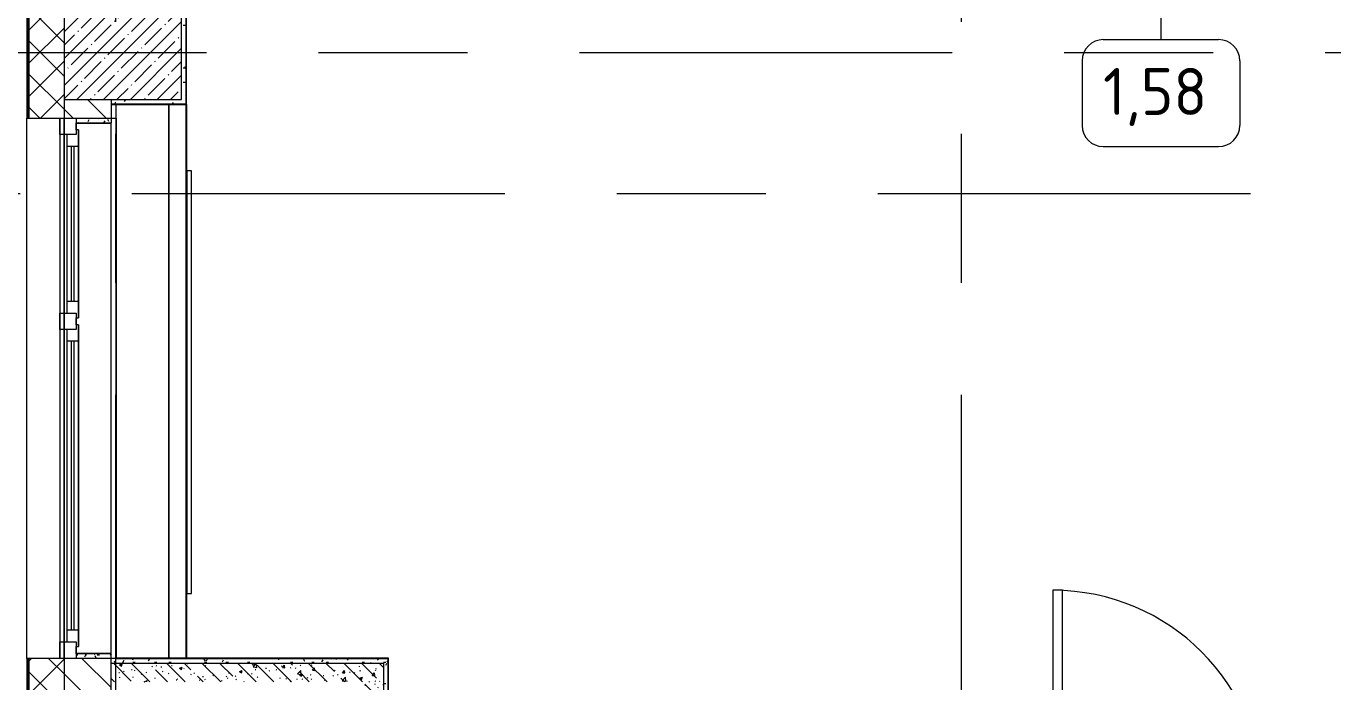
# Model space of a CAD drawing. Header units: millimetres. Extents: x 957 to 217451, y -8553 to 29000.
# Drawn here: x 29222 to 34785, y 8420 to 11212 of the extents above; entities that cross this region are included whole.
import ezdxf

# ---------------------------------------------------------------- set-up
doc = ezdxf.new("R2010")
doc.units = ezdxf.units.MM
doc.linetypes.add('Осевая', pattern=[3175, 635, -476.25, 1587.5, -476.25])
for name, color, linetype, lineweight in [('A-ANNO-DIMS', 7, 'Continuous', 9), ('A-ANNO-DIMS-100', 7, 'Continuous', 9), ('A-DETL-GENF', 7, 'Continuous', 9), ('A-GLAZ', 7, 'Continuous', 9), ('A-GLAZ-1', 7, 'Continuous', 13), ('A-WALL', 7, 'Continuous', 9), ('I-FURN-IDEN', 7, 'Continuous', 9), ('I-WALL', 7, 'Continuous', 9), ('S-COLS', 7, 'Continuous', 9), ('Знаки', 7, 'Continuous', 9), ('Оси-2', 7, 'Осевая', 9)]:
    doc.layers.add(name, color=color, linetype=linetype, lineweight=lineweight)
for name, color, linetype, lineweight, true_color in [('A-DOOR-1', 7, 'Continuous', 9, 0xc0c0c0), ('A-WALL-1', 9, 'Continuous', 9, 0x808080), ('A-WALL-FNSH-1', 9, 'Continuous', 9, 0x808080)]:
    doc.layers.add(name, color=color, linetype=linetype, lineweight=lineweight, true_color=true_color)
doc.styles.add('GOST Common_4', font='GOST_Common.ttf', dxfattribs={"height": 200})
doc.styles.add('ISOCPEUR_2', font='isocpeur.ttf', dxfattribs={"width": 0.9, "height": 250})
doc.dimstyles.new('ISO-2_5_0_9К_БОЛЬШОЙ', dxfattribs={"dimscale": 304.8, "dimtxt": 248.995294, "dimasz": 0.492126, "dimexe": 0.393701, "dimexo": 0.984252, "dimgap": 0, "dimtad": 1, "dimdec": 0, "dimrnd": 10, "dimzin": 0, "dimdsep": 46, "dimtxsty": 'ISOCPEUR_2', "dimblk1": 'OBLIQUE', "dimblk2": 'OBLIQUE', "dimsah": 1, "dimcen": 0.09, "dimdle": 0.393701, "dimazin": 0, "dimtfac": 1, "dimtdec": 4, "dimtix": 1, "dimtmove": 0, "dimatfit": 3, "dimfxl": 1, "dimtvp": 1, "dimtolj": 1, "dimtzin": 0, "dimarcsym": 2})
pattern_1 = [(135, (29493.17, 0), (-75.4342, -75.4342), [106.68, -17.78, 3.556, -17.78]), (135, (29493.17, 75.39), (-75.4342, -75.4342), []), (50, (29493.17, 0), (127.5292, -11.1576), [13.335, -146.685]), (355, (29493.17, 0), (-24.6697, 133.74), [10.668, -117.348]), (100.451, (29503.8, -0.93), (102.8597, 122.5818), [11.333, -124.663]), (46.184, (29493.17, 35.56), (189.7552, -29.4304), [20.002, -220.027]), (96.636, (29508.99, 33.1), (166.182, 173.1996), [17, -186.995]), (351.184, (29493.17, 35.56), (166.184, 173.1976), [16.002, -176.022]), (21, (29510.95, 26.67), (106.1303, -71.586), [13.335, -146.685]), (326, (29510.95, 26.67), (43.2619, 128.9318), [10.668, -117.348]), (71.451, (29519.8, 20.7), (149.392, 57.345), [11.333, -124.663]), (37.5, (29493.174, 0), (2.16223, 59.18836), [3.353, -112.573, 3.353, -115.773, -117.792]), (37.5, (29493.174, 0), (2.16223, 59.18836), [-235.052, 3.353, -114.44]), (7.5, (29493.174, 0), (46.77386, 70.12615), [3.353, -64.567, 3.353, -109.906, -44.894]), (7.5, (29493.174, 0), (46.77386, 70.12615), [-181.178, 3.353, -41.542]), (327.5, (29453.525, 0), (94.91367, -4.0101), [3.353, -41.097, 3.353, -135.331, -184.023]), (327.5, (29453.525, 0), (94.91367, -4.0101), [-183.134, 3.353, -180.67]), (317.5, (29435.745, 0), (103.6906, 17.7988), [3.353, -54.432, 3.353, -88.748, -130.683]), (317.5, (29435.745, 0), (103.6906, 17.7988), [-149.885, 3.353, -127.33])]
pattern_2 = [(0, (29493.174, 0), (121.92, 30.48), [10.058, -81.382, 10.058, -81.382, -487.68]), (0, (29493.174, 0), (121.92, 30.48), [-182.88, 10.058, -172.822, 10.058, -81.382, -213.36]), (0, (29493.174, 0), (121.92, 30.48), [-457.2, 10.058, -50.902, 10.058, -142.342]), (120, (29538.894, 15.24), (-87.356454, 90.34582), [10.058, -81.382, 10.058, -81.382, -487.68]), (120, (29538.894, 15.24), (-87.356454, 90.34582), [-182.88, 10.058, -172.822, 10.058, -81.382, -213.36]), (120, (29538.894, 15.24), (-87.356454, 90.34582), [-457.2, 10.058, -50.902, 10.058, -142.342]), (240, (29554.134, 76.2), (-34.563546, -120.82582), [10.058, -81.382, 10.058, -81.382, -487.68]), (240, (29554.134, 76.2), (-34.563546, -120.82582), [-182.88, 10.058, -172.822, 10.058, -81.382, -213.36]), (240, (29554.134, 76.2), (-34.563546, -120.82582), [-457.2, 10.058, -50.902, 10.058, -142.342])]

# ---------------------------------------------------------------- blocks, each defined once
blk = doc.blocks.new('120_Окно_СКБ_2Ст - 120_Окно_СКБ_2Ст 2300х2500 _мал створка справа_-22272277-План расстановки мебели и оборудования 3 этажа в осях 1-12')
at = {"layer": 'A-GLAZ'}
for p, q in [((1150, -57), (-1150, -57)), ((-1030, -107), (200, -107)), ((370, -107), (1030, -107)), ((-1130, -127), (-1100, -127)), ((200, -117), (-1030, -117)), ((270, -127), (300, -127)), ((1030, -117), (370, -117)), ((1100, -127), (1130, -127))]:
    blk.add_line(p, q, dxfattribs=at)
at = {"layer": 'A-GLAZ-1'}
for p, q in [((-1150, -127), (-1150, -57)), ((-1150, -57), (-1080, -57)), ((-1080, -57), (-1080, -127)), ((250, -87), (-1080, -87)), ((-1080, -87), (-1080, -127)), ((-1030, -137), (-1030, -87)), ((200, -137), (200, -87)), ((250, -127), (250, -57)), ((250, -57), (320, -57)), ((250, -127), (250, -87)), ((320, -57), (320, -127)), ((1080, -87), (320, -87)), ((320, -87), (320, -127)), ((370, -137), (370, -87)), ((1030, -137), (1030, -87)), ((1080, -127), (1080, -57)), ((1080, -57), (1150, -57)), ((1080, -127), (1080, -87)), ((1150, -57), (1150, -127)), ((-1080, -127), (-1150, -127)), ((-1080, -127), (-1100, -127)), ((-1100, -127), (-1100, -137)), ((-1100, -137), (270, -137)), ((270, -137), (-1100, -137)), ((320, -127), (250, -127)), ((270, -127), (250, -127)), ((270, -137), (270, -127)), ((320, -127), (300, -127)), ((300, -127), (300, -137)), ((300, -137), (1100, -137)), ((1100, -137), (300, -137)), ((1150, -127), (1080, -127)), ((1100, -127), (1080, -127)), ((1100, -137), (1100, -127))]:
    blk.add_line(p, q, dxfattribs=at)
blk = doc.blocks.new('BSC_Колонна _Прямоугольная - 500х500-V44-План расстановки мебели и оборудования 3 этажа в осях 1-12')
at = {"layer": 'S-COLS'}
h = blk.add_hatch(dxfattribs=at)
h.set_pattern_fill('FP_32', color=256, style=0, pattern_type=2)
h.set_pattern_definition([(45, (-140, -11150), (-57.0246, 57.0246), []), (45, (-82.975, -11150), (-57.0246, 57.0246), [100.806, -20.161, 3.353, -16.808])])
h.paths.add_polyline_path([(-61.4, -250), (250, -250), (250, 250), (-250, 250), (-250, -250)])
for p, q in [((250, 250), (-250, 250)), ((-250, 250), (-250, -250)), ((250, -250), (250, 250)), ((-250, -250), (250, -250))]:
    blk.add_line(p, q, dxfattribs=at)
blk = doc.blocks.new('Съемный металлический экран с перфорацией - E1-31419150-План расстановки мебели и оборудования 3 этажа в осях 1-12')
at = {"layer": 'Знаки'}
for p, q in [((1800, 20), (0, 20)), ((0, 20), (0, 0)), ((0, 0), (1800, 0)), ((1800, 0), (1800, 20))]:
    blk.add_line(p, q, dxfattribs=at)
blk = doc.blocks.new('Дверь_Витражная_остекление_ - ДВН_ДАО_Главный вход_1200 в свету-31742133-План расстановки мебели и оборудования 3 этажа в осях 1-12')
at = {"layer": 'A-DETL-GENF'}
for p, q in [((-607.5, 925), (-647.5, 925)), ((-647.5, 925), (-647.5, 35)), ((-607.5, 30), (-607.5, 925)), ((647.5, 430), (607.5, 430)), ((607.5, 430), (607.5, 30)), ((647.5, 35), (647.5, 430)), ((-647.5, 30), (-607.5, 30)), ((-592.5, 30), (-647.5, 30)), ((-592.5, -40), (-592.5, 30)), ((592.5, -40), (592.5, 30)), ((592.5, 30), (647.5, 30)), ((607.5, 30), (647.5, 30)), ((-647.5, -35), (-647.5, -40)), ((-647.5, -40), (-592.5, -40)), ((647.5, -40), (592.5, -40)), ((647.5, -35), (647.5, -40))]:
    blk.add_line(p, q, dxfattribs=at)
at = {"layer": 'A-DOOR-1'}
for p, q in [((-647.5, 925), (-647.5, 35)), ((647.5, 430), (647.5, 35))]:
    blk.add_line(p, q, dxfattribs=at)
for centre, radius, start, end in [((-647.5, 30), 895, 360, 90), ((647.5, 30), 400, 90, 180)]:
    blk.add_arc(centre, radius, start, end, dxfattribs=at)
blk = doc.blocks.new('Зашивка приборов отопления36 - Зашивка приборов отопления-33324807-План расстановки мебели и оборудования 3 этажа в осях 1-12')
at = {"layer": 'A-WALL'}
for p, q in [((36488.8, 26793.4), (34188.8, 26793.4)), ((34188.8, 26567.4), (36548.8, 26567.4)), ((36545.1, 26567.4), (34188.8, 26567.4)), ((36545.1, 26492.4), (36545.1, 26567.4)), ((34188.8, 26492.4), (36545.1, 26492.4))]:
    blk.add_line(p, q, dxfattribs=at)
blk = doc.blocks.new('DIMBLOCK21-План расстановки мебели и оборудования 3 этажа в осях 1-12')
at = {"layer": 'A-ANNO-DIMS-100', "lineweight": 20}
for p, q in [((26275.7, 11100), (26200.7, 11175)), ((26275.7, 11100), (26350.7, 11025)), ((26275.7, 10500), (26200.7, 10575)), ((26275.7, 10500), (26350.7, 10425))]:
    blk.add_line(p, q, dxfattribs=at)
at = {"layer": 'A-ANNO-DIMS-100'}
for p, q in [((26081.7, 11100), (26395.7, 11100)), ((26275.7, 11100), (26081.7, 11100)), ((26275.7, 11100), (26275.7, 10500)), ((29008.7, 10500), (26155.7, 10500)), ((26275.7, 10500), (29008.7, 10500))]:
    blk.add_line(p, q, dxfattribs=at)
at = {"layer": 'A-ANNO-DIMS-100', "color": 0, "insert": (25949, 10563), "char_height": 250, "width": 568.858, "attachment_point": 1, "rotation": 90, "line_spacing_factor": 1.149209, "style": 'ISOCPEUR_2'}
blk.add_mtext('600', dxfattribs=at)
blk = doc.blocks.new('_Oblique')
at = {"color": 0, "linetype": 'ByBlock', "lineweight": -2}
blk.add_line((-0.5, -0.5), (0.5, 0.5), dxfattribs=at)
blk = doc.blocks.new('DIMBLOCK22-План расстановки мебели и оборудования 3 этажа в осях 1-12')
at = {"layer": 'A-ANNO-DIMS-100', "lineweight": 20}
for p, q in [((26275.7, 10500), (26200.7, 10575)), ((26275.7, 10500), (26350.7, 10425)), ((26275.7, 7800), (26200.7, 7875)), ((26275.7, 7800), (26350.7, 7725))]:
    blk.add_line(p, q, dxfattribs=at)
at = {"layer": 'A-ANNO-DIMS-100'}
for p, q in [((29008.7, 10500), (26155.7, 10500)), ((26275.7, 10500), (26275.7, 7800)), ((26275.7, 10500), (29008.7, 10500)), ((26081.7, 7800), (26395.7, 7800)), ((26275.7, 7800), (26081.7, 7800))]:
    blk.add_line(p, q, dxfattribs=at)
at = {"layer": 'A-ANNO-DIMS-100', "color": 0, "insert": (25949, 8834), "char_height": 250, "width": 758.478, "attachment_point": 1, "rotation": 90, "line_spacing_factor": 1.149209, "style": 'ISOCPEUR_2'}
blk.add_mtext('2700', dxfattribs=at)
blk = doc.blocks.new('Марка_Мебель - В прямоуг_Balcon_Марка-25523697-План расстановки мебели и оборудования 3 этажа в осях 1-12')
at = {"layer": 'I-FURN-IDEN'}
for p, q in [((-2.455, 2.278), (2.455, 2.278)), ((-3.355, 1.378), (-3.355, -1.384)), ((3.355, 1.378), (3.355, -1.378)), ((-2.461, -2.278), (2.455, -2.278))]:
    blk.add_line(p, q, dxfattribs=at)
for centre, radius, start, end in [((-2.455, 1.378), 0.9, 90, 180), ((2.455, 1.378), 0.9, 0, 90), ((-2.461, -1.384), 0.893, 180, 270), ((2.455, -1.378), 0.9, 270, 0)]:
    blk.add_arc(centre, radius, start, end, dxfattribs=at)

msp = doc.modelspace()

# ---------------------------------------------------------------- hatches: boundary and pattern name
at = {"layer": 'A-WALL'}
h = msp.add_hatch(dxfattribs=at)
h.set_pattern_fill('FP_9', color=256, style=0, pattern_type=2)
h.set_pattern_definition([(45, (29493.17, 0), (-70.7107, 70.7107), []), (135, (29493.17, 0), (-70.7107, -70.7107), [])])
h.paths.add_polyline_path([(29233.2, -100), (29383.2, -100), (29383.2, 5220), (29233.2, 5220), (29233.2, 120)])
h.paths.add_polyline_path([(29383.2, 7320), (29383.2, 8520), (29233.2, 8520), (29233.2, 7320), (29365.2, 7320)])
h.paths.add_polyline_path([(29383.2, 10820), (29383.2, 12220), (29233.2, 12220), (29233.2, 10820), (29365.2, 10820)])
h.paths.add_polyline_path([(29383.2, 13120), (29383.2, 15073), (29233.2, 15071.9), (29233.2, 13120)])
at = {"layer": 'I-WALL'}
h = msp.add_hatch(dxfattribs=at)
h.set_pattern_fill('FP_8', color=256, style=0, pattern_type=2)
h.set_pattern_definition([(135, (29493.17, 0), (-70.7107, -70.7107), [])])
h.paths.add_polyline_path([(29383.2, 7900), (29583.2, 7900), (29583.2, 8520), (29383.2, 8520), (29383.2, 8067.3)])
h.paths.add_polyline_path([(29489.3, 10820), (29583.2, 10820), (29583.2, 10900), (29383.2, 10900), (29383.2, 10820)])
h.paths.add_polyline_path([(29583.2, 11400), (29583.2, 12220), (29383.2, 12220), (29383.2, 11400)])
h.paths.add_polyline_path([(29488.4, 13120), (29583.2, 13120), (29583.2, 14680), (29383.2, 14680), (29383.2, 13120), (29487.8, 13120)])
h = msp.add_hatch(dxfattribs=at)
h.set_pattern_fill('FP_34', color=256, style=0, pattern_type=2)
h.set_pattern_definition(pattern_2)
h.paths.add_polyline_path([(29903.2, 10900), (29903.2, 11420), (29883.2, 11419), (29883.2, 10900), (29886, 10900)])
h = msp.add_hatch(dxfattribs=at)
h.set_pattern_fill('FP_34', color=256, style=0, pattern_type=2)
h.set_pattern_definition(pattern_2)
h.paths.add_polyline_path([(29583.2, 10820), (29603.2, 10820), (29603.2, 10900), (29583.2, 10900), (29583.2, 10879)])
h = msp.add_hatch(dxfattribs=at)
h.set_pattern_fill('FP_34', color=256, style=0, pattern_type=2)
h.set_pattern_definition(pattern_2)
h.paths.add_polyline_path([(29903.2, 10880), (29903.2, 10900), (29603.2, 10900), (29603.2, 10880), (29886, 10880)])
h = msp.add_hatch(dxfattribs=at)
h.set_pattern_fill('FP_34', color=256, style=0, pattern_type=2)
h.set_pattern_definition(pattern_2)
h.paths.add_polyline_path([(29435.2, 10800), (29583.2, 10800), (29583.2, 10820), (29435.2, 10820)])
h = msp.add_hatch(dxfattribs=at)
h.set_pattern_fill('FP_34', color=256, style=0, pattern_type=2)
h.set_pattern_definition(pattern_2)
h.paths.add_polyline_path([(29445.2, 8520), (29583.2, 8520), (29583.2, 8540), (29435.2, 8540), (29435.2, 8520)])
h = msp.add_hatch(dxfattribs=at)
h.set_pattern_fill('FP_34', color=256, style=0, pattern_type=2)
h.set_pattern_definition(pattern_2)
h.paths.add_polyline_path([(30663.2, 8500), (30743.2, 8500), (30743.2, 8520), (29583.2, 8520), (29583.2, 8500), (30559.1, 8500)])
h = msp.add_hatch(dxfattribs=at)
h.set_pattern_fill('FP_34', color=256, style=0, pattern_type=2)
h.set_pattern_definition(pattern_2)
h.paths.add_polyline_path([(30763.2, 7920), (30763.2, 7925), (30763.2, 8520), (30743.2, 8520), (30743.2, 7920)])
h = msp.add_hatch(dxfattribs=at)
h.set_pattern_fill('FP_17', color=256, style=0, pattern_type=2)
h.set_pattern_definition(pattern_1)
h.paths.add_polyline_path([(29829.2, 8420), (30743.2, 8420), (30743.2, 8500), (29583.2, 8500), (29583.2, 8420), (29603.2, 8420)])
h = msp.add_hatch(dxfattribs=at)
h.set_pattern_fill('FP_17', color=256, style=0, pattern_type=2)
h.set_pattern_definition(pattern_1)
h.paths.add_polyline_path([(30663.2, 7900), (30743.2, 7900), (30743.2, 8420), (30663.2, 8420), (30663.2, 7927.7)])

# ---------------------------------------------------------------- linework, layer by layer
at = {"layer": 'A-WALL'}
for p, q in [((29230.2, 12220), (29230.2, 10820)), ((29233.2, 12220), (29233.2, 10820)), ((29383.2, 10900), (29383.2, 8520)), ((29583.2, 10900), (29583.2, 10800)), ((29603.2, 10880), (29603.2, 10820)), ((29225.2, 8520), (29225.2, 10820)), ((29230.2, 8520), (29230.2, 7320)), ((29233.2, 8520), (29233.2, 7320)), ((29383.2, 8520), (29383.2, 7320)), ((29603.2, 8520), (30763.2, 8520)), ((29583.2, 8500), (30743.2, 8500)), ((30743.2, 8500), (30743.2, 7900))]:
    msp.add_line(p, q, dxfattribs=at)
at = {"layer": 'A-WALL-1'}
for p, q in [((29903.2, 10880), (29903.2, 11420)), ((29233.2, 10820), (29603.2, 10820)), ((29435.2, 10820), (29435.2, 10800)), ((29435.2, 10800), (29583.2, 10800)), ((29603.2, 8520), (29233.2, 8520)), ((29583.2, 8540), (29435.2, 8540)), ((29435.2, 8540), (29435.2, 8520)), ((29583.2, 7900), (29583.2, 8540)), ((29603.2, 8500), (29603.2, 8520)), ((30763.2, 7920), (30763.2, 8520))]:
    msp.add_line(p, q, dxfattribs=at)
at = {"layer": 'A-WALL-FNSH-1'}
for p, q in [((29225.2, 12220), (29225.2, 10820)), ((29904.2, 10879), (29904.2, 11421)), ((29903.2, 10880), (29583.2, 10880)), ((29583.2, 10879), (29603.2, 10879)), ((29604.2, 10879), (29904.2, 10879)), ((29604.2, 10820), (29604.2, 10879)), ((29225.2, 10820), (29233.2, 10820)), ((29435.2, 10800), (29435.2, 10799)), ((29435.2, 10799), (29583.2, 10799)), ((29583.2, 10799), (29583.2, 10800)), ((29603.2, 10820), (29604.2, 10820)), ((29233.2, 8520), (29225.2, 8520)), ((29225.2, 8520), (29225.2, 7320)), ((29583.2, 8541), (29435.2, 8541)), ((29435.2, 8541), (29435.2, 8540)), ((29583.2, 8540), (29583.2, 8541)), ((30764.2, 8521), (29604.2, 8521)), ((29604.2, 8521), (29604.2, 8520)), ((30764.2, 7921), (30764.2, 8521))]:
    msp.add_line(p, q, dxfattribs=at)
at = {"layer": 'I-FURN-IDEN'}
msp.add_line((34053, 11350.6), (34053, 11154.5), dxfattribs=at)
at = {"layer": 'I-WALL'}
for p, q in [((29903.2, 8521), (29903.2, 10879)), ((29904.2, 10879), (29904.2, 8521)), ((29383.2, 8520), (29383.2, 10820)), ((29583.2, 8541), (29583.2, 10799)), ((29603.2, 10820), (29603.2, 8520)), ((29604.2, 10820), (29604.2, 8521)), ((29603.2, 8520), (29583.2, 8520))]:
    msp.add_line(p, q, dxfattribs=at)
at = {"layer": 'Оси-2'}
for p, q in [((33203.2, 593.7), (33203.2, 24898.1)), ((29603.2, 593.7), (29603.2, 12880)), ((27290.7, 11100), (65753.2, 11100)), ((28560.7, 10500), (65753.2, 10500))]:
    msp.add_line(p, q, dxfattribs=at)

# ---------------------------------------------------------------- block references
at = {"layer": 'A-DOOR-1'}
msp.add_blockref('Дверь_Витражная_остекление_ - ДВН_ДАО_Главный вход_1200 в свету-31742133-План расстановки мебели и оборудования 3 этажа в осях 1-12', (34240.7, 7885), dxfattribs=at)
at = {"layer": 'A-GLAZ', "rotation": 89.99999999999991}
msp.add_blockref('120_Окно_СКБ_2Ст - 120_Окно_СКБ_2Ст 2300х2500 _мал створка справа_-22272277-План расстановки мебели и оборудования 3 этажа в осях 1-12', (29308.2, 9670), dxfattribs=at)
at = {"layer": 'A-WALL', "rotation": 89.99999999999993}
msp.add_blockref('Зашивка приборов отопления36 - Зашивка приборов отопления-33324807-План расстановки мебели и оборудования 3 этажа в осях 1-12', (56396.5, -25668.8), dxfattribs=at)
at = {"layer": 'I-FURN-IDEN', "xscale": 99.99999999999993, "yscale": 99.99999999999993, "zscale": 99.99999999999993}
msp.add_blockref('Марка_Мебель - В прямоуг_Balcon_Марка-25523697-План расстановки мебели и оборудования 3 этажа в осях 1-12', (34053, 10926.8), dxfattribs=at)
at = {"layer": 'S-COLS'}
msp.add_blockref('BSC_Колонна _Прямоугольная - 500х500-V44-План расстановки мебели и оборудования 3 этажа в осях 1-12', (29633.2, 11150), dxfattribs=at)
at = {"layer": 'Знаки', "rotation": 90.00000000000001}
msp.add_blockref('Съемный металлический экран с перфорацией - E1-31419150-План расстановки мебели и оборудования 3 этажа в осях 1-12', (29925.2, 8796), dxfattribs=at)

# ---------------------------------------------------------------- texts
at = {"layer": 'I-FURN-IDEN', "insert": (33806.5, 11033.8), "char_height": 200, "width": 561.181, "attachment_point": 1, "style": 'GOST Common_4'}
msp.add_mtext('1,58', dxfattribs=at)

# ---------------------------------------------------------------- dimensions: what is measured, and where the dimension line sits
at = {"layer": 'A-ANNO-DIMS'}
for base, p1, p2, override, picture, middle in [((26275.7, 10500), (26381.7, 11100), (29308.7, 10500), {"dimpost": '<>', "dimfxl": 2987.80288}, 'DIMBLOCK21-План расстановки мебели и оборудования 3 этажа в осях 1-12', (26150.7, 10800)), ((26275.7, 7800), (29308.7, 10500), (26381.7, 7800), {"dimpost": '<>', "dimfxl": 3982.080618}, 'DIMBLOCK22-План расстановки мебели и оборудования 3 этажа в осях 1-12', (26150.7, 9150))]:
    dim = msp.add_linear_dim(base=base, p1=p1, p2=p2, angle=90, dimstyle='ISO-2_5_0_9К_БОЛЬШОЙ', override=override, dxfattribs=at)
    dim.commit()
    dim.dimension.update_dxf_attribs({"geometry": picture, "text_midpoint": middle})

doc.saveas('drawing.dxf')
